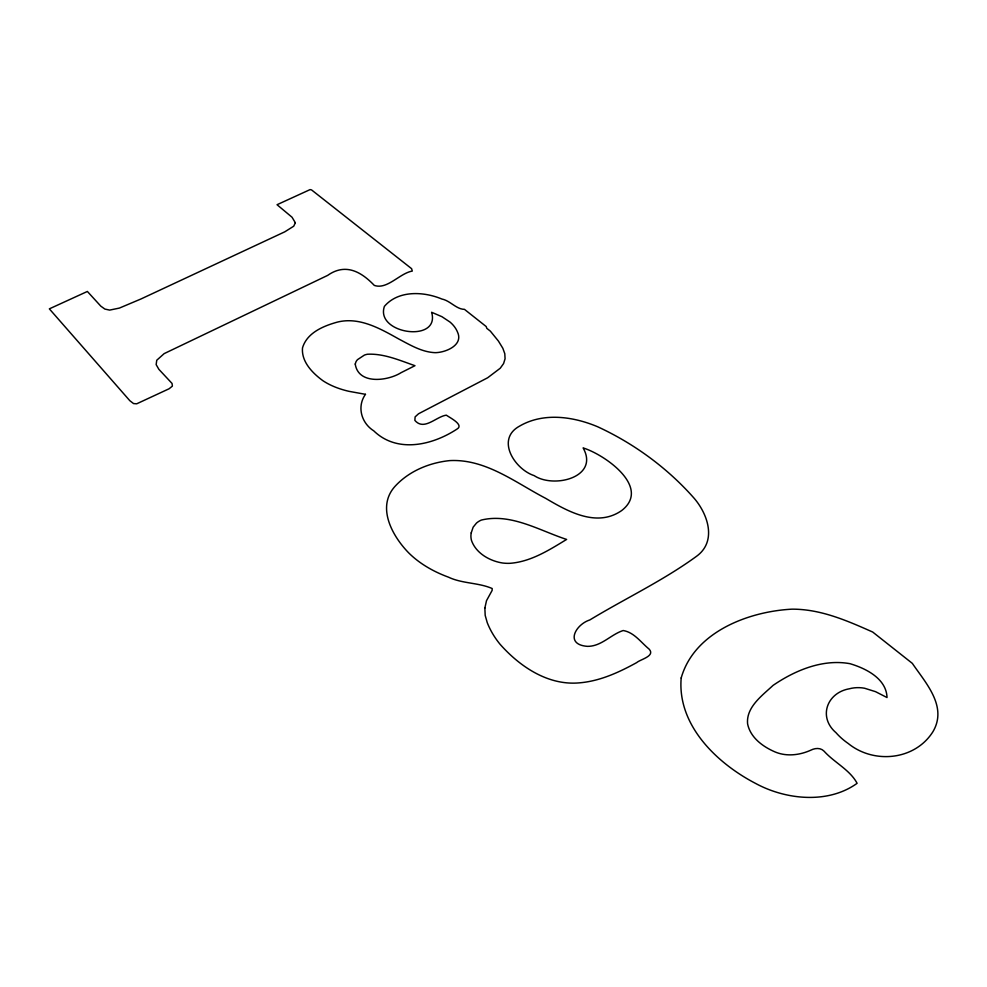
<?xml version="1.0" encoding="UTF-8"?>
<svg xmlns="http://www.w3.org/2000/svg" width="987" height="987" viewBox="0 0 987 987"><rect width="100%" height="100%" fill="white"/><g stroke="black" fill="none" stroke-linecap="round" stroke-linejoin="round"><path stroke-width="1.48" d="M484.864 608.029L485.185 615.37L487.233 622.612A147.742 101.994 -6.7 0 0 500.002 644.19C519.631 666.41 547.662 685.422 578.592 682.918C599.38 681.388 618.639 672.529 636.664 662.622C640.193 659.402 655.689 656.133 649.088 649.076C640.945 642.438 634.185 632.346 623.192 630.533C610.78 634.481 601.416 646.522 587.388 646.349C564.416 644.61 575.483 624.512 589.77 619.972C625.277 598.455 663.239 580.615 696.797 556.1C717.018 541.147 707.889 514.227 694.169 498.299C667.668 468.183 634.185 443.619 597.727 426.791C573.311 416.489 543.393 412.171 519.52 426.15C495.425 439.301 514.696 469.269 534.201 475.635C554.04 488.799 599.578 477.177 583.12 447.925C604.624 454.526 651.654 487.331 621.637 510.587C596.802 527.786 567.994 511.513 545.651 498.336C515.424 482.594 485.555 458.684 449.69 460.608C429.209 462.706 408.667 471.231 394.714 486.69C376.355 507.478 392.505 536.323 408.704 552.88A143.831 93.037 -9.8 0 0 448.468 577.161C462.138 583.699 478.67 582.564 492.18 588.523L492.131 590.411L486.517 600.651L484.864 608.029M365.461 394.319C356.763 406.57 361.23 422.954 373.752 430.838C397.169 453.588 432.429 445.223 456.944 429.111C464.482 424.879 449.714 417.649 446.334 415.169C436.155 416.514 424.102 431.233 414.861 420.388L415.12 416.884L418.537 413.775L487.652 377.774L500.249 368.225L503.592 363.549L505.073 358.762L504.801 353.716L502.839 348.275L498.423 341.07L490.354 331.138L486.825 328.363L486.196 326.549L464.458 309.35C456.413 309.338 450.109 300.628 441.892 299.036C423.707 291.399 398.267 290.104 384.412 306.352C374.863 333.988 440.621 343.414 431.627 312.274L441.929 316.691L449.961 322.021A65.611 37.864 -12.6 0 1 457.499 332.051C463.705 345.203 445.519 352.63 435.131 352.667C421.967 352.137 410.271 345.043 398.921 339.084C380.377 328.708 359.404 316.58 337.369 322.107C323.44 325.944 306.945 332.755 302.503 347.905C301.245 361.748 312.595 373.185 322.946 380.735A97.553 55.741 -12.4 0 0 349.003 391.333L365.461 394.319M681.19 677.97C677.119 725.174 716.833 763.272 755.598 783.431C785.997 799.939 828.229 804.146 857.111 783.308C849.93 769.823 834.274 762.544 824.071 751.181C820.542 747.504 814.991 748.023 810.808 750.182C799.606 755.228 786.417 756.807 774.881 751.86C762.754 746.604 750.367 737.56 747.591 723.853C745.987 707.173 762.186 695.564 773.043 685.41C795.09 670.296 822.936 658.724 850.017 663.696C865.957 668.446 886.425 678.612 887.029 697.55L875.568 691.677L864.55 688.235A25.514 18.568 2.5 0 0 849.326 688.79C826.847 692.726 817.927 717.204 836.014 732.712A75.135 54.223 3.8 0 0 848.228 743.495C873.779 764.259 914.887 760.409 932.962 731.663C947.779 706.482 925.707 683.041 912.333 663.375L872.693 632.038C847.08 620.663 820.629 609.041 792.03 609.164C748.343 611.447 694.219 632.013 681.19 677.97M355.246 364.067C358.318 384.893 387.731 381.056 401.08 372.679L414.959 365.696C399.735 360.403 383.955 353.42 367.534 354.234A10.08 5.836 -13.2 0 0 364.388 355.098L357.541 359.626A14.484 8.402 -13.2 0 0 355.962 361.834L355.246 364.067M471.218 532.894L470.959 534.855A38.123 25.304 -10.5 0 0 471.49 540.444C475.944 553.189 489.527 560.875 502.284 562.96A32.176 21.492 -10.4 0 0 510.106 563.306C530.969 561.702 549.191 550.03 566.612 539.433C539.346 530.512 510.748 512.87 481.311 520.075A15.706 10.376 -11.1 0 0 476.499 523.061L473.143 527.181L471.218 532.894M295.347 222.766L293.731 226.196L284.811 231.809L140.944 298.987L119.39 308.08L109.643 310.103L104.869 309.067L100.785 306.13L87.374 291.461L49.35 308.857L129.828 400.697L133.553 403.572L136.699 403.806L169.122 388.755L172.392 386.114L172.046 383.45L158.882 369.335L156.156 364.622L156.748 360.243L164.163 353.617L327.647 275.398C345.672 262.715 361.365 271.894 374.295 285.403C387.175 289.944 399.673 273.251 412.282 271.067L411.616 268.686L311.559 189.923L310.078 189.603L277.039 204.716L292.053 217.251L295.347 222.766"/></g></svg>
